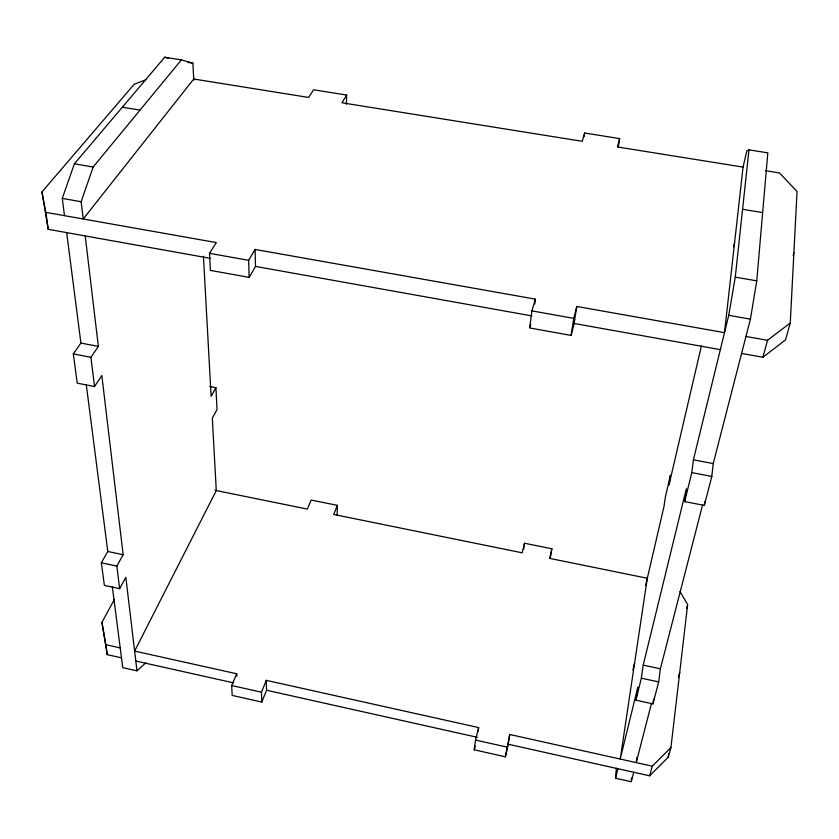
<?xml version="1.0" encoding="UTF-8"?>
<svg xmlns="http://www.w3.org/2000/svg" width="839" height="839" viewBox="0 0 839 839"><rect width="100%" height="100%" fill="white"/><g stroke="black" fill="none" stroke-linecap="round" stroke-linejoin="round"><path stroke-width="1.26" d="M337.131 515.125L337.351 505.351L311.196 500.054L307.326 509.084L214.962 490.291M346.423 104.141L346.622 95.048L313.555 89.783L308.679 97.45L193.736 79.013L83.208 218.989L81.152 201.717L93.129 167.034L181.392 59.884L192.876 63.145L193.799 80.093M741.592 353.45L762.924 357.267L785.524 339.868L790.265 323.005L797.05 191.554L779.525 172.949L765.378 170.684M631.358 780.511L631.494 777.994M633.739 772.258L631.285 781.759L615.543 778.235L616.361 768.251M702.516 505.172L660.377 668.798L658.667 681.887L652.973 703.879L635.92 700.198L641.332 678.185L643.198 665.159L686.333 488.728L684.676 501.586L704.32 505.414L711.818 476.447L713.223 463.589L750.423 319.135L756.757 280.845L767.821 152.845L748.975 149.866L746.804 151.051L743.06 167.097L724.497 332.653L576.792 306.476L573.761 318.359L571.097 335.422L529.661 327.955L531.905 310.881L535.397 299.135L255.077 249.445L248.638 260.321L249.141 277.373L210.379 270.389L209.498 253.326L216.336 242.586L45.851 212.361L41.95 191.953L134.219 84.225L146.038 79.705M684.676 501.586L691.797 472.598L693.402 459.814L728.734 315.328L735.268 277.153L748.975 149.866M704.32 505.414L704.76 501.533M670.938 747.57L652.26 766.175L509.755 734.492L508.235 744.224L649.648 775.813L668.232 757.218L670.938 747.57L687.655 604.52L679.999 591.558M668.232 757.218L668.693 753.338M508.235 744.224L505.382 756.809L474.255 749.814L475.535 740.071L478.649 727.581L266.299 680.366L261.495 692.196L261.789 702.065L232.193 695.416L231.679 685.526L236.713 673.79L134.618 651.085L216.284 490.563L212.319 418.21L217.039 409.537L215.906 387.67L209.76 386.485M478.157 731.23L478.649 727.581M534.747 303.991L535.397 299.135M652.973 703.879L653.612 699.128M636.937 757.46L636.224 762.609L651.473 703.397M635.92 700.198L637.808 687.172L620.231 759.054L647.289 578.249L549.681 558.396L551.863 548.769L524.532 543.232L522.152 552.796L333.66 514.443L337.351 505.351M523.641 549.314L524.532 543.232M584.143 136.631L584.668 133.013L619.643 138.592L618.249 147.024M505.382 756.809L509.755 734.492M571.097 335.422L574.128 323.466L576.792 306.476M550.258 558.48L551.863 548.769M645.6 585.517L663.964 506.693L665.379 496.908L670.424 475.21L669.019 484.952L701.425 345.836M632.889 670.162L634.63 662.883M733.653 246.781L734.555 242.995M615.543 778.235L617.871 768.713M474.255 749.814L475.189 746.07M619.643 138.592L617.504 146.972L743.522 167.171M686.701 608.16L687.34 605.737M649.648 775.813L652.26 766.175M762.924 357.267L767.517 340.277L790.265 323.005M678.405 677.293L679.716 672.448M793.191 255.496L793.872 252.969M530.017 326.77L530.709 324.41M584.668 133.013L582.214 141.309L342.039 102.798L346.622 95.048M64.488 215.665L62.264 198.403L74.388 163.815L164.696 57.241L181.392 59.884M261.789 702.065L266.55 690.245L266.299 680.366M86.344 385.206L107.78 551.475L101.341 562.801L104.372 585.37L119.641 588.663L125.829 577.263L136.967 670.843L122.756 667.655L112.342 586.849M121.498 657.839L107.235 654.651L101.928 622.36L114.335 599.539M119.641 588.663L116.841 566.105L123.155 554.736L101.834 375.536L94.545 386.527L77.23 383.15L73.308 353.901L80.911 343.067L66.68 232.623M215.906 387.67L211.113 396.302L203.447 256.262M249.141 277.373L255.517 266.424L255.077 249.445M94.545 386.527L90.916 357.288L98.362 346.392L85.221 235.937M136.967 670.843L145.923 662.768M187.852 62.348L192.876 63.145M122.347 107.214L140.008 110.119M742.578 209.289L762.651 212.592M74.388 163.815L93.129 167.034M735.268 277.153L756.757 280.845M62.264 198.403L81.152 201.717M728.734 315.328L750.423 319.135M745.965 336.46L767.517 340.277M209.498 253.326L248.638 260.321M531.905 310.881L573.761 318.359M41.95 191.953L48.201 229.309L210.694 258.402M255.517 266.424L531.853 315.904M574.128 323.466L720.344 349.643M80.911 343.067L98.362 346.392M693.402 459.814L713.223 463.589M73.308 353.901L90.916 357.288M691.797 472.598L711.818 476.447M107.78 551.475L123.155 554.736M643.198 665.159L660.377 668.798M101.341 562.801L116.841 566.105M641.332 678.185L658.667 681.887M101.928 622.36L105.85 644.688L120.208 647.886M135.803 661.038L233.378 682.831M266.55 690.245L477.349 737.324M231.679 685.526L261.495 692.196M475.535 740.071L506.903 747.088M164.696 57.241L168.251 58.237M45.851 212.361L48.201 229.309M105.85 644.688L107.235 654.651M236.713 673.79L236.829 676.255"/></g></svg>
